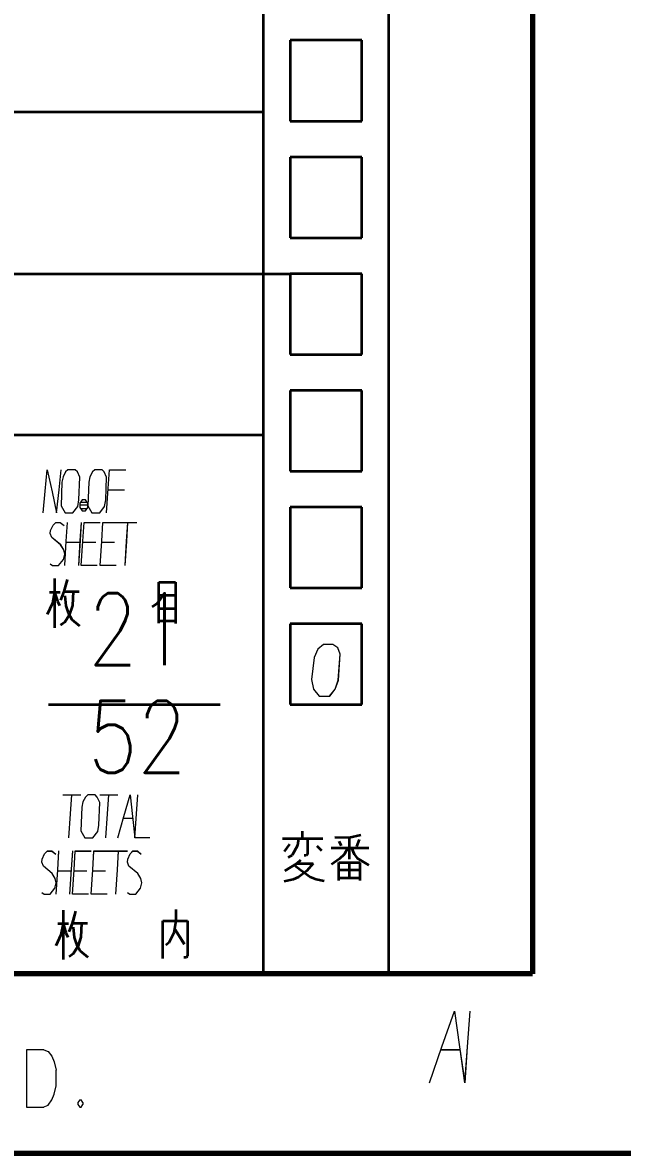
# Model space of a CAD drawing. Header units: millimetres. Extents: x 1333 to 104182, y -62616 to -5704.
# Drawn here: x 47114.5 to 47181.3, y -62590.8 to -62464.9 of the extents above; entities that cross this region are included whole.
import ezdxf
from ezdxf.enums import TextEntityAlignment as Align

# ---------------------------------------------------------------- set-up
doc = ezdxf.new("R2010")
doc.units = ezdxf.units.MM
doc.header["$LTSCALE"] = 0.5
for name, color, linetype in [('08', 1, 'Continuous'), ('11', 3, 'Continuous'), ('SHM_LABEL', 40, 'Continuous')]:
    doc.layers.add(name, color=color, linetype=linetype)
doc.styles.add('KAI', font='simplex.shx', dxfattribs={"width": 0.8, "bigfont": 'extfont.shx'})

# ---------------------------------------------------------------- blocks, each defined once
blk = doc.blocks.new('A$C32A078D3')
at = {"color": 7, "lineweight": 13}
for points in [[(-37.215, 5.774), (-38.183, 5.774), (-38.183, 2.574)], [(-37.215, 5.774), (-36.973, 5.67), (-36.765, 5.412), (-36.627, 5.103), (-36.523, 4.638)], [(-36.523, 3.761), (-36.523, 4.638)], [(-37.249, 2.574), (-36.973, 2.677), (-36.765, 2.986), (-36.627, 3.296), (-36.523, 3.761)], [(-38.183, 2.574), (-37.215, 2.574)], [(-35.209, 2.986), (-35.313, 2.832)], [(-35.313, 2.832), (-35.313, 2.728)], [(-35.313, 2.728), (-35.209, 2.574)], [(-35.209, 2.986), (-35.14, 2.986)], [(-35.209, 2.574), (-35.14, 2.574)], [(-35.036, 2.832), (-35.14, 2.986)], [(-35.14, 2.574), (-35.036, 2.728)], [(-35.036, 2.832), (-35.036, 2.728)]]:
    blk.add_lwpolyline(points, dxfattribs=at)
blk = doc.blocks.new('999')
at = {"color": 7, "lineweight": 70}
for p, q in [((75894.98, -10191.12), (75894.98, -11913.12)), ((75894.98, -11913.12), (73476.98, -11913.12)), ((75924.98, -11943.12), (73401.98, -11943.12))]:
    blk.add_line(p, q, dxfattribs=at)
at = {"color": 7, "lineweight": 35}
for p, q in [((75849.98, -11451.12), (75849.98, -11913.12)), ((75894.98, -11451.12), (75894.98, -11913.12)), ((75870.98, -11913.12), (75870.98, -11664.12)), ((75849.98, -11769.12), (75474.98, -11769.12)), ((75759.98, -11796.12), (75854.48, -11796.12)), ((75894.98, -11913.12), (75114.98, -11913.12))]:
    blk.add_line(p, q, dxfattribs=at)
at = {"color": 7, "lineweight": 35, "ltscale": 0.1}
for p, q in [((75866.48, -11757.12), (75854.48, -11757.12)), ((75854.48, -11770.62), (75866.48, -11770.62)), ((75866.48, -11776.62), (75854.48, -11776.62)), ((75854.48, -11790.12), (75866.48, -11790.12)), ((75866.48, -11796.12), (75854.48, -11796.12)), ((75854.48, -11809.62), (75866.48, -11809.62)), ((75866.48, -11815.62), (75854.48, -11815.62)), ((75854.48, -11829.12), (75866.48, -11829.12)), ((75866.48, -11835.12), (75854.48, -11835.12)), ((75854.48, -11848.62), (75866.48, -11848.62)), ((75866.48, -11854.62), (75854.48, -11854.62)), ((75854.48, -11868.12), (75866.48, -11868.12))]:
    blk.add_line(p, q, dxfattribs=at)
at = {"color": 7, "lineweight": 35, "ltscale": 0.1125}
for p, q in [((75854.48, -11757.12), (75854.48, -11770.62)), ((75866.48, -11770.62), (75866.48, -11757.12)), ((75854.48, -11776.62), (75854.48, -11790.12)), ((75866.48, -11790.12), (75866.48, -11776.62)), ((75854.48, -11796.12), (75854.48, -11809.62)), ((75866.48, -11809.62), (75866.48, -11796.12)), ((75854.48, -11815.62), (75854.48, -11829.12)), ((75866.48, -11829.12), (75866.48, -11815.62)), ((75854.48, -11835.12), (75854.48, -11848.62)), ((75866.48, -11848.62), (75866.48, -11835.12)), ((75854.48, -11854.62), (75854.48, -11868.12)), ((75866.48, -11868.12), (75866.48, -11854.62))]:
    blk.add_line(p, q, dxfattribs=at)
at = {"color": 7, "lineweight": 35, "ltscale": 0.375}
blk.add_line((75849.98, -11823.12), (75804.98, -11823.12), dxfattribs=at)
at = {"color": 7, "lineweight": 35, "ltscale": 0.068576}
for p, q in [((75815.15, -11847.08), (75815.15, -11855.31)), ((75816.55, -11902.48), (75816.55, -11910.71))]:
    blk.add_line(p, q, dxfattribs=at)
at = {"color": 7, "lineweight": 35, "ltscale": 0.017161}
blk.add_line((75817.24, -11847.25), (75816.71, -11849.24), dxfattribs=at)
at = {"color": 7, "lineweight": 35, "ltscale": 0.023145}
for p, q in [((75832.56, -11847.65), (75835.34, -11847.65)), ((75832.56, -11849.81), (75835.34, -11849.81)), ((75832.56, -11852.07), (75835.34, -11852.07)), ((75832.56, -11854.13), (75835.34, -11854.13))]:
    blk.add_line(p, q, dxfattribs=at)
at = {"color": 7, "lineweight": 35, "ltscale": 0.057181}
blk.add_line((75832.56, -11854.51), (75832.56, -11847.65), dxfattribs=at)
at = {"color": 7, "lineweight": 35, "ltscale": 0.057581}
blk.add_line((75835.34, -11847.65), (75835.34, -11854.56), dxfattribs=at)
at = {"color": 7, "lineweight": 35, "ltscale": 0.014966}
for p, q in [((75814.27, -11849.31), (75816.06, -11849.31)), ((75815.66, -11904.71), (75817.46, -11904.71))]:
    blk.add_line(p, q, dxfattribs=at)
at = {"color": 7, "lineweight": 35, "ltscale": 0.015843}
for p, q in [((75815.15, -11849.31), (75814.82, -11851.18)), ((75816.55, -11904.71), (75816.21, -11906.58))]:
    blk.add_line(p, q, dxfattribs=at)
at = {"color": 7, "lineweight": 35, "ltscale": 0.013344}
blk.add_line((75815.15, -11849.31), (75815.61, -11850.84), dxfattribs=at)
at = {"color": 7, "lineweight": 35, "ltscale": 0.012994}
blk.add_line((75816.71, -11849.24), (75816.11, -11850.68), dxfattribs=at)
at = {"color": 7, "lineweight": 35, "ltscale": 0.020947}
for p, q in [((75816.71, -11849.24), (75819.22, -11849.24)), ((75818.11, -11904.64), (75820.62, -11904.64))]:
    blk.add_line(p, q, dxfattribs=at)
at = {"color": 7, "lineweight": 35, "ltscale": 0.019431}
for p, q in [((75818.27, -11849.24), (75818.12, -11851.56)), ((75819.66, -11904.64), (75819.52, -11906.97))]:
    blk.add_line(p, q, dxfattribs=at)
at = {"color": 7, "lineweight": 35, "ltscale": 0.017255}
for p, q in [((75814.82, -11851.18), (75813.93, -11853.05)), ((75816.21, -11906.58), (75815.33, -11908.46))]:
    blk.add_line(p, q, dxfattribs=at)
at = {"color": 7, "lineweight": 35, "ltscale": 0.006882}
blk.add_line((75815.61, -11850.84), (75815.97, -11851.59), dxfattribs=at)
at = {"color": 7, "lineweight": 35, "ltscale": 0.014287}
blk.add_line((75816.83, -11849.93), (75817.02, -11851.64), dxfattribs=at)
at = {"color": 7, "lineweight": 35, "ltscale": 0.01408}
for p, q in [((75818.12, -11851.56), (75817.6, -11853.17)), ((75819.52, -11906.97), (75819, -11908.58))]:
    blk.add_line(p, q, dxfattribs=at)
at = {"color": 7, "lineweight": 35, "ltscale": 0.01189}
for p, q in [((75817.6, -11853.17), (75816.83, -11854.37)), ((75819, -11908.58), (75818.23, -11909.78))]:
    blk.add_line(p, q, dxfattribs=at)
at = {"color": 7, "lineweight": 35, "ltscale": 0.010301}
blk.add_line((75817.02, -11851.64), (75817.4, -11852.81), dxfattribs=at)
at = {"color": 7, "lineweight": 35, "ltscale": 0.010289}
for p, q in [((75817.4, -11852.81), (75818, -11853.89)), ((75818.8, -11908.22), (75819.4, -11909.3))]:
    blk.add_line(p, q, dxfattribs=at)
at = {"color": 7, "lineweight": 35, "ltscale": 0.006873}
for p, q in [((75816.83, -11854.37), (75816.16, -11854.85)), ((75818.23, -11909.78), (75817.56, -11910.26))]:
    blk.add_line(p, q, dxfattribs=at)
at = {"color": 7, "lineweight": 35, "ltscale": 0.013902}
for p, q in [((75818, -11853.89), (75819.3, -11854.95)), ((75819.4, -11909.3), (75820.69, -11910.35))]:
    blk.add_line(p, q, dxfattribs=at)
at = {"color": 7, "lineweight": 35, "ltscale": 0.239099}
blk.add_line((75814.11, -11868.12), (75842.8, -11868.12), dxfattribs=at)
at = {"color": 7, "lineweight": 35, "ltscale": 0.009991}
blk.add_line((75856.47, -11889.3), (75856.47, -11890.5), dxfattribs=at)
at = {"color": 7, "lineweight": 35, "ltscale": 0.05614}
blk.add_line((75853.2, -11890.5), (75859.93, -11890.5), dxfattribs=at)
at = {"color": 7, "lineweight": 35, "ltscale": 0.009805}
blk.add_line((75855.91, -11890.5), (75855.73, -11891.67), dxfattribs=at)
at = {"color": 7, "lineweight": 35, "ltscale": 0.021887}
blk.add_line((75857.4, -11890.5), (75857.4, -11893.13), dxfattribs=at)
at = {"color": 7, "lineweight": 35, "ltscale": 0.020081}
blk.add_line((75861.96, -11890.29), (75864.37, -11890.31), dxfattribs=at)
at = {"color": 7, "lineweight": 35, "ltscale": 0.007102}
blk.add_line((75862.61, -11890.93), (75863.03, -11891.67), dxfattribs=at)
at = {"color": 7, "lineweight": 35, "ltscale": 0.016395}
blk.add_line((75864.37, -11890.31), (75866.28, -11889.87), dxfattribs=at)
at = {"color": 7, "lineweight": 35, "ltscale": 0.030411}
blk.add_line((75864.37, -11890.31), (75864.37, -11893.96), dxfattribs=at)
at = {"color": 7, "lineweight": 35, "ltscale": 0.010417}
blk.add_line((75866, -11890.66), (75865.55, -11891.83), dxfattribs=at)
at = {"color": 7, "lineweight": 35, "ltscale": 0.012746}
blk.add_line((75854.36, -11891.42), (75853.48, -11892.67), dxfattribs=at)
at = {"color": 7, "lineweight": 35, "ltscale": 0.015649}
blk.add_line((75855.73, -11891.67), (75854.82, -11893.31), dxfattribs=at)
at = {"color": 7, "lineweight": 35, "ltscale": 0.002697}
blk.add_line((75857.4, -11893.13), (75857.17, -11893.36), dxfattribs=at)
at = {"color": 7, "lineweight": 35, "ltscale": 0.009348}
blk.add_line((75858.93, -11891.72), (75859.71, -11892.53), dxfattribs=at)
at = {"color": 7, "lineweight": 35, "ltscale": 0.052466}
blk.add_line((75861.32, -11892.07), (75867.62, -11892.07), dxfattribs=at)
at = {"color": 7, "lineweight": 35, "ltscale": 0.009038}
blk.add_line((75863.52, -11893.17), (75862.73, -11893.91), dxfattribs=at)
at = {"color": 7, "lineweight": 35, "ltscale": 0.010382}
blk.add_line((75864.12, -11892.07), (75863.52, -11893.17), dxfattribs=at)
at = {"color": 7, "lineweight": 35, "ltscale": 0.009279}
blk.add_line((75864.74, -11892.07), (75865.18, -11893.1), dxfattribs=at)
at = {"color": 7, "lineweight": 35, "ltscale": 0.007104}
blk.add_line((75865.18, -11893.1), (75865.7, -11893.76), dxfattribs=at)
at = {"color": 7, "lineweight": 35, "ltscale": 0.019419}
blk.add_line((75855.59, -11894.7), (75853.6, -11895.92), dxfattribs=at)
at = {"color": 7, "lineweight": 35, "ltscale": 0.006037}
blk.add_line((75854.82, -11893.31), (75854.18, -11893.66), dxfattribs=at)
at = {"color": 7, "lineweight": 35, "ltscale": 0.010855}
blk.add_line((75855.19, -11894.94), (75856.22, -11895.74), dxfattribs=at)
at = {"color": 7, "lineweight": 35, "ltscale": 0.007176}
blk.add_line((75856.24, -11894.14), (75855.59, -11894.7), dxfattribs=at)
at = {"color": 7, "lineweight": 35, "ltscale": 0.022864}
blk.add_line((75855.59, -11894.7), (75858.33, -11894.7), dxfattribs=at)
at = {"color": 7, "lineweight": 35, "ltscale": 0.002783}
blk.add_line((75857.17, -11893.36), (75856.84, -11893.36), dxfattribs=at)
at = {"color": 7, "lineweight": 35, "ltscale": 0.013402}
blk.add_line((75858.33, -11894.7), (75857.26, -11895.9), dxfattribs=at)
at = {"color": 7, "lineweight": 35, "ltscale": 0.013585}
blk.add_line((75862.73, -11893.91), (75861.4, -11894.84), dxfattribs=at)
at = {"color": 7, "lineweight": 35, "ltscale": 0.029175}
for p, q in [((75862.63, -11894.52), (75866.13, -11894.52)), ((75862.63, -11895.76), (75866.13, -11895.76)), ((75862.63, -11897.1), (75866.13, -11897.1))]:
    blk.add_line(p, q, dxfattribs=at)
at = {"color": 7, "lineweight": 35, "ltscale": 0.025122}
blk.add_line((75862.63, -11897.54), (75862.63, -11894.52), dxfattribs=at)
at = {"color": 7, "lineweight": 35, "ltscale": 0.021451}
blk.add_line((75864.4, -11897.1), (75864.4, -11894.52), dxfattribs=at)
at = {"color": 7, "lineweight": 35, "ltscale": 0.018758}
blk.add_line((75865.7, -11893.76), (75867.62, -11894.95), dxfattribs=at)
at = {"color": 7, "lineweight": 35, "ltscale": 0.024976}
blk.add_line((75866.13, -11894.52), (75866.13, -11897.52), dxfattribs=at)
at = {"color": 7, "lineweight": 35, "ltscale": 0.014416}
blk.add_line((75857.26, -11895.9), (75855.91, -11896.97), dxfattribs=at)
at = {"color": 7, "lineweight": 35, "ltscale": 0.01658}
blk.add_line((75856.22, -11895.74), (75857.82, -11896.92), dxfattribs=at)
at = {"color": 7, "lineweight": 35, "ltscale": 0.009177}
blk.add_line((75857.82, -11896.92), (75858.86, -11897.29), dxfattribs=at)
at = {"color": 7, "lineweight": 35, "ltscale": 0.012839}
blk.add_line((75854.97, -11897.34), (75853.48, -11897.71), dxfattribs=at)
at = {"color": 7, "lineweight": 35, "ltscale": 0.008354}
blk.add_line((75855.91, -11896.97), (75854.97, -11897.34), dxfattribs=at)
at = {"color": 7, "lineweight": 35, "ltscale": 0.011217}
blk.add_line((75858.86, -11897.29), (75860.18, -11897.56), dxfattribs=at)
at = {"color": 7, "lineweight": 35, "ltscale": 0.016013}
blk.add_line((75835.39, -11902.35), (75835.39, -11904.27), dxfattribs=at)
at = {"color": 7, "lineweight": 35, "ltscale": 0.017167}
blk.add_line((75818.63, -11902.65), (75818.11, -11904.64), dxfattribs=at)
at = {"color": 7, "lineweight": 35, "ltscale": 0.034058}
blk.add_line((75833.23, -11904.27), (75837.32, -11904.27), dxfattribs=at)
at = {"color": 7, "lineweight": 35, "ltscale": 0.052502}
blk.add_line((75833.23, -11910.57), (75833.23, -11904.27), dxfattribs=at)
at = {"color": 7, "lineweight": 35, "ltscale": 0.017097}
blk.add_line((75835.39, -11904.27), (75835.06, -11906.29), dxfattribs=at)
at = {"color": 7, "lineweight": 35, "ltscale": 0.048779}
blk.add_line((75837.32, -11904.27), (75837.32, -11910.12), dxfattribs=at)
at = {"color": 7, "lineweight": 35, "ltscale": 0.013341}
blk.add_line((75816.55, -11904.71), (75817, -11906.25), dxfattribs=at)
at = {"color": 7, "lineweight": 35, "ltscale": 0.006887}
blk.add_line((75817, -11906.25), (75817.36, -11906.99), dxfattribs=at)
at = {"color": 7, "lineweight": 35, "ltscale": 0.012989}
blk.add_line((75818.11, -11904.64), (75817.51, -11906.08), dxfattribs=at)
at = {"color": 7, "lineweight": 35, "ltscale": 0.014284}
blk.add_line((75818.23, -11905.34), (75818.42, -11907.04), dxfattribs=at)
at = {"color": 7, "lineweight": 35, "ltscale": 0.015369}
blk.add_line((75835.06, -11906.29), (75834.21, -11907.93), dxfattribs=at)
at = {"color": 7, "lineweight": 35, "ltscale": 0.025794}
blk.add_line((75835.18, -11905.54), (75836.82, -11908.17), dxfattribs=at)
at = {"color": 7, "lineweight": 35, "ltscale": 0.010304}
blk.add_line((75818.42, -11907.04), (75818.8, -11908.22), dxfattribs=at)
at = {"color": 7, "lineweight": 35, "ltscale": 0.005232}
blk.add_line((75834.21, -11907.93), (75833.71, -11908.3), dxfattribs=at)
at = {"color": 7, "lineweight": 35, "ltscale": 0.002398}
blk.add_line((75837.32, -11910.12), (75837.18, -11910.37), dxfattribs=at)
at = {"color": 7, "lineweight": 35, "ltscale": 0.003748}
blk.add_line((75837.18, -11910.37), (75836.73, -11910.37), dxfattribs=at)
at = {"color": 7, "lineweight": 35, "ltscale": 0.175}
blk.add_line((75849.98, -11913.12), (75870.98, -11913.12), dxfattribs=at)
at = {"color": 7, "lineweight": 13}
for points in [[(75813.24, -11836.08), (75813.58, -11832.48), (75813.92, -11828.88), (75814.73, -11832.57), (75815.48, -11836.08), (75815.89, -11832.21), (75816.23, -11828.88)], [(75823.84, -11836.08), (75824.11, -11832.03), (75824.31, -11828.88), (75827.03, -11828.88)], [(75824.11, -11832.21), (75826.83, -11832.21)], [(75819.49, -11834.28), (75820.58, -11834.28)], [(75820.71, -11834.82), (75819.35, -11834.82)], [(75819.49, -11835.36), (75820.58, -11835.36)], [(75814.41, -11844.6), (75814.81, -11844.87), (75815.82, -11844.87), (75816.63, -11843.88), (75816.83, -11842.98), (75816.7, -11842.26), (75816.16, -11841.45), (75814.68, -11840.19), (75814.41, -11839.56), (75814.48, -11839.02), (75814.88, -11838.12), (75815.35, -11837.67), (75816.09, -11837.67), (75816.76, -11838.21)], [(75816.83, -11844.87), (75817.1, -11840.82), (75817.3, -11837.67)], [(75819.59, -11837.67), (75819.39, -11840.73), (75819.12, -11844.87)], [(75822.28, -11844.87), (75819.59, -11844.87), (75819.86, -11840.82), (75820.06, -11837.67), (75822.75, -11837.67)], [(75825.44, -11844.87), (75822.75, -11844.87), (75823.02, -11840.82), (75823.22, -11837.67), (75825.91, -11837.67)], [(75825.91, -11837.67), (75828.86, -11837.67)], [(75826.92, -11844.87), (75827.18, -11840.82), (75827.39, -11837.67)], [(75817.1, -11841), (75819.39, -11841)], [(75819.86, -11841), (75822.01, -11841)], [(75823.02, -11841), (75825.17, -11841)], [(75816.52, -11883.21), (75819.53, -11883.21)], [(75817.55, -11890.41), (75817.82, -11886.36), (75818.03, -11883.21)], [(75822.68, -11883.21), (75825.7, -11883.21)], [(75823.71, -11890.41), (75823.98, -11886.36), (75824.19, -11883.21)], [(75825.7, -11890.41), (75826.72, -11886.81), (75827.75, -11883.21), (75828.16, -11886.81), (75828.57, -11890.41)], [(75831.04, -11890.41), (75828.57, -11890.41), (75828.85, -11886.36), (75829.05, -11883.21)], [(75826.66, -11887.08), (75828.16, -11887.08)], [(75813, -11899.52), (75813.4, -11899.79), (75814.4, -11899.79), (75815.2, -11898.8), (75815.4, -11897.9), (75815.26, -11897.18), (75814.73, -11896.37), (75813.27, -11895.11), (75813, -11894.48), (75813.07, -11893.94), (75813.47, -11893.04), (75813.93, -11892.59), (75814.67, -11892.59), (75815.33, -11893.13)], [(75815.4, -11899.79), (75815.66, -11895.74), (75815.86, -11892.59)], [(75818.12, -11892.59), (75817.92, -11895.65), (75817.66, -11899.79)], [(75820.78, -11899.79), (75818.12, -11899.79), (75818.39, -11895.74), (75818.59, -11892.59), (75821.25, -11892.59)], [(75823.91, -11899.79), (75821.25, -11899.79), (75821.52, -11895.74), (75821.72, -11892.59), (75824.38, -11892.59)], [(75824.38, -11892.59), (75827.3, -11892.59)], [(75825.37, -11899.79), (75825.64, -11895.74), (75825.84, -11892.59)], [(75827.3, -11899.52), (75827.7, -11899.79), (75828.7, -11899.79), (75829.5, -11898.8), (75829.7, -11897.9), (75829.56, -11897.18), (75829.03, -11896.37), (75827.57, -11895.11), (75827.3, -11894.48), (75827.37, -11893.94), (75827.77, -11893.04), (75828.23, -11892.59), (75828.97, -11892.59), (75829.63, -11893.13)], [(75815.66, -11895.92), (75817.92, -11895.92)], [(75818.39, -11895.92), (75820.52, -11895.92)], [(75821.52, -11895.92), (75823.64, -11895.92)], [(75877.74, -11931.34), (75879.84, -11925.34), (75881.95, -11919.34), (75882.79, -11925.34), (75883.64, -11931.34)], [(75884.48, -11919.34), (75884.06, -11925.34), (75883.64, -11931.34)], [(75879.7, -11925.79), (75882.79, -11925.79)]]:
    blk.add_lwpolyline(points, dxfattribs=at)
for points in [[(75818.2, -11836.08), (75819.01, -11835), (75819.22, -11833.92), (75819.35, -11830.14), (75818.95, -11829.24), (75818.61, -11828.88), (75817.38, -11828.88), (75816.98, -11829.24), (75816.57, -11830.05), (75816.36, -11830.95), (75816.23, -11834.91), (75816.91, -11836.08)], [(75822.68, -11836.08), (75823.5, -11835), (75823.7, -11833.92), (75823.84, -11830.14), (75823.43, -11829.24), (75823.09, -11828.88), (75821.87, -11828.88), (75821.46, -11829.24), (75821.05, -11830.05), (75820.85, -11830.95), (75820.71, -11834.91), (75821.39, -11836.08)], [(75819.76, -11835.72), (75820.31, -11835.72), (75820.71, -11835.18), (75820.71, -11834.46), (75820.31, -11833.92), (75819.76, -11833.92), (75819.35, -11834.46), (75819.35, -11835.18)], [(75861.09, -11866.73), (75862.02, -11865.54), (75862.54, -11864.03), (75862.85, -11859.71), (75862.43, -11858.63), (75861.6, -11858.09), (75860.05, -11858.09), (75859.12, -11858.84), (75858.5, -11860.25), (75858.08, -11863.92), (75858.39, -11865.54), (75859.33, -11866.73)], [(75821.52, -11890.41), (75822.34, -11889.33), (75822.55, -11888.25), (75822.68, -11884.47), (75822.27, -11883.57), (75821.93, -11883.21), (75820.7, -11883.21), (75820.29, -11883.57), (75819.87, -11884.38), (75819.67, -11885.28), (75819.53, -11889.24), (75820.22, -11890.41)]]:
    blk.add_lwpolyline(points, close=True, dxfattribs=at)

msp = doc.modelspace()

# ---------------------------------------------------------------- linework, layer by layer
at = {"color": 7, "lineweight": 70}
for p, q in [((47171.32, -61422.825), (47171.32, -62570.825)), ((47171.32, -62570.825), (45559.32, -62570.825)), ((47191.32, -62590.825), (45509.32, -62590.825))]:
    msp.add_line(p, q, dxfattribs=at)
at = {"color": 7, "lineweight": 35}
for p, q in [((47141.32, -62262.825), (47141.32, -62570.825)), ((47171.32, -62262.825), (47171.32, -62570.825)), ((47155.32, -62570.825), (47155.32, -62404.825)), ((47171.32, -62570.825), (46651.32, -62570.825))]:
    msp.add_line(p, q, dxfattribs=at)
at = {"color": 7, "lineweight": 35, "ltscale": 0.1125}
for p, q in [((47144.32, -62492.825), (47144.32, -62501.825)), ((47152.32, -62501.825), (47152.32, -62492.825)), ((47144.32, -62505.825), (47144.32, -62514.825)), ((47152.32, -62514.825), (47152.32, -62505.825)), ((47144.32, -62518.825), (47144.32, -62527.825)), ((47152.32, -62527.825), (47152.32, -62518.825)), ((47144.32, -62531.825), (47144.32, -62540.825)), ((47152.32, -62540.825), (47152.32, -62531.825))]:
    msp.add_line(p, q, dxfattribs=at)
at = {"color": 7, "lineweight": 35, "ltscale": 0.1}
for p, q in [((47144.32, -62501.825), (47152.32, -62501.825)), ((47152.32, -62505.825), (47144.32, -62505.825)), ((47144.32, -62514.825), (47152.32, -62514.825)), ((47152.32, -62518.825), (47144.32, -62518.825)), ((47144.32, -62527.825), (47152.32, -62527.825)), ((47152.32, -62531.825), (47144.32, -62531.825)), ((47144.32, -62540.825), (47152.32, -62540.825))]:
    msp.add_line(p, q, dxfattribs=at)
at = {"color": 7, "lineweight": 35, "ltscale": 0.375}
msp.add_line((47141.32, -62510.825), (47111.32, -62510.825), dxfattribs=at)
at = {"color": 7, "lineweight": 35, "ltscale": 0.068576}
for p, q in [((47118.104, -62526.796), (47118.104, -62532.283)), ((47119.035, -62563.733), (47119.035, -62569.219))]:
    msp.add_line(p, q, dxfattribs=at)
at = {"color": 7, "lineweight": 35, "ltscale": 0.017161}
msp.add_line((47119.492, -62526.909), (47119.141, -62528.236), dxfattribs=at)
at = {"color": 7, "lineweight": 35, "ltscale": 0.014966}
for p, q in [((47117.513, -62528.284), (47118.71, -62528.284)), ((47118.444, -62565.221), (47119.641, -62565.221))]:
    msp.add_line(p, q, dxfattribs=at)
at = {"color": 7, "lineweight": 35, "ltscale": 0.015843}
for p, q in [((47118.104, -62528.284), (47117.88, -62529.532)), ((47119.035, -62565.221), (47118.811, -62566.468))]:
    msp.add_line(p, q, dxfattribs=at)
at = {"color": 7, "lineweight": 35, "ltscale": 0.013344}
msp.add_line((47118.104, -62528.284), (47118.407, -62529.308), dxfattribs=at)
at = {"color": 7, "lineweight": 35, "ltscale": 0.012994}
msp.add_line((47119.141, -62528.236), (47118.742, -62529.196), dxfattribs=at)
at = {"color": 7, "lineweight": 35, "ltscale": 0.020947}
for p, q in [((47119.141, -62528.236), (47120.817, -62528.236)), ((47120.072, -62565.173), (47121.748, -62565.173))]:
    msp.add_line(p, q, dxfattribs=at)
at = {"color": 7, "lineweight": 35, "ltscale": 0.019431}
for p, q in [((47120.178, -62528.236), (47120.083, -62529.787)), ((47121.109, -62565.173), (47121.013, -62566.724))]:
    msp.add_line(p, q, dxfattribs=at)
at = {"color": 7, "lineweight": 35, "ltscale": 0.023145}
for p, q in [((47129.707, -62527.18), (47131.558, -62527.18)), ((47129.707, -62528.62), (47131.558, -62528.62)), ((47129.707, -62530.123), (47131.558, -62530.123)), ((47129.707, -62531.499), (47131.558, -62531.499))]:
    msp.add_line(p, q, dxfattribs=at)
at = {"color": 7, "lineweight": 35, "ltscale": 0.057181}
msp.add_line((47129.707, -62531.755), (47129.707, -62527.18), dxfattribs=at)
at = {"color": 7, "lineweight": 35, "ltscale": 0.057581}
msp.add_line((47131.558, -62527.18), (47131.558, -62531.787), dxfattribs=at)
at = {"color": 7, "lineweight": 35, "ltscale": 0.017255}
for p, q in [((47117.88, -62529.532), (47117.29, -62530.779)), ((47118.811, -62566.468), (47118.22, -62567.716))]:
    msp.add_line(p, q, dxfattribs=at)
at = {"color": 7, "lineweight": 35, "ltscale": 0.006882}
msp.add_line((47118.407, -62529.308), (47118.646, -62529.804), dxfattribs=at)
at = {"color": 7, "lineweight": 35, "ltscale": 0.014287}
msp.add_line((47119.221, -62528.7), (47119.349, -62529.836), dxfattribs=at)
at = {"color": 7, "lineweight": 35, "ltscale": 0.01189}
for p, q in [((47119.737, -62530.859), (47119.221, -62531.659)), ((47120.667, -62567.796), (47120.152, -62568.596))]:
    msp.add_line(p, q, dxfattribs=at)
at = {"color": 7, "lineweight": 35, "ltscale": 0.010301}
msp.add_line((47119.349, -62529.836), (47119.604, -62530.619), dxfattribs=at)
at = {"color": 7, "lineweight": 35, "ltscale": 0.010289}
for p, q in [((47119.604, -62530.619), (47120.003, -62531.339)), ((47120.535, -62567.556), (47120.934, -62568.276))]:
    msp.add_line(p, q, dxfattribs=at)
at = {"color": 7, "lineweight": 35, "ltscale": 0.01408}
for p, q in [((47120.083, -62529.787), (47119.737, -62530.859)), ((47121.013, -62566.724), (47120.667, -62567.796))]:
    msp.add_line(p, q, dxfattribs=at)
at = {"color": 7, "lineweight": 35, "ltscale": 0.006873}
for p, q in [((47119.221, -62531.659), (47118.774, -62531.979)), ((47120.152, -62568.596), (47119.705, -62568.915))]:
    msp.add_line(p, q, dxfattribs=at)
at = {"color": 7, "lineweight": 35, "ltscale": 0.013902}
for p, q in [((47120.003, -62531.339), (47120.865, -62532.043)), ((47120.934, -62568.276), (47121.795, -62568.979))]:
    msp.add_line(p, q, dxfattribs=at)
at = {"color": 7, "lineweight": 35, "ltscale": 0.239099}
msp.add_line((47117.409, -62540.825), (47136.537, -62540.825), dxfattribs=at)
at = {"color": 7, "lineweight": 35, "ltscale": 0.05614}
msp.add_line((47143.466, -62555.748), (47147.958, -62555.748), dxfattribs=at)
at = {"color": 7, "lineweight": 35, "ltscale": 0.009805}
msp.add_line((47145.272, -62555.748), (47145.155, -62556.523), dxfattribs=at)
at = {"color": 7, "lineweight": 35, "ltscale": 0.009991}
msp.add_line((47145.647, -62554.948), (47145.647, -62555.748), dxfattribs=at)
at = {"color": 7, "lineweight": 35, "ltscale": 0.021887}
msp.add_line((47146.269, -62555.748), (47146.269, -62557.499), dxfattribs=at)
at = {"color": 7, "lineweight": 35, "ltscale": 0.020081}
msp.add_line((47149.306, -62555.607), (47150.913, -62555.618), dxfattribs=at)
at = {"color": 7, "lineweight": 35, "ltscale": 0.007102}
msp.add_line((47149.74, -62556.03), (47150.021, -62556.523), dxfattribs=at)
at = {"color": 7, "lineweight": 35, "ltscale": 0.016395}
msp.add_line((47150.913, -62555.618), (47152.191, -62555.325), dxfattribs=at)
at = {"color": 7, "lineweight": 35, "ltscale": 0.030411}
msp.add_line((47150.913, -62555.618), (47150.913, -62558.051), dxfattribs=at)
at = {"color": 7, "lineweight": 35, "ltscale": 0.010417}
msp.add_line((47152.003, -62555.853), (47151.699, -62556.629), dxfattribs=at)
at = {"color": 7, "lineweight": 35, "ltscale": 0.012746}
msp.add_line((47144.24, -62556.359), (47143.654, -62557.193), dxfattribs=at)
at = {"color": 7, "lineweight": 35, "ltscale": 0.015649}
msp.add_line((47145.155, -62556.523), (47144.544, -62557.616), dxfattribs=at)
at = {"color": 7, "lineweight": 35, "ltscale": 0.009348}
msp.add_line((47147.289, -62556.558), (47147.805, -62557.099), dxfattribs=at)
at = {"color": 7, "lineweight": 35, "ltscale": 0.052466}
msp.add_line((47148.884, -62556.794), (47153.082, -62556.794), dxfattribs=at)
at = {"color": 7, "lineweight": 35, "ltscale": 0.010382}
msp.add_line((47150.749, -62556.794), (47150.35, -62557.522), dxfattribs=at)
at = {"color": 7, "lineweight": 35, "ltscale": 0.009279}
msp.add_line((47151.159, -62556.794), (47151.453, -62557.475), dxfattribs=at)
at = {"color": 7, "lineweight": 35, "ltscale": 0.019419}
msp.add_line((47145.061, -62558.545), (47143.736, -62559.356), dxfattribs=at)
at = {"color": 7, "lineweight": 35, "ltscale": 0.006037}
msp.add_line((47144.544, -62557.616), (47144.123, -62557.851), dxfattribs=at)
at = {"color": 7, "lineweight": 35, "ltscale": 0.007176}
msp.add_line((47145.495, -62558.169), (47145.061, -62558.545), dxfattribs=at)
at = {"color": 7, "lineweight": 35, "ltscale": 0.022864}
msp.add_line((47145.061, -62558.545), (47146.89, -62558.545), dxfattribs=at)
at = {"color": 7, "lineweight": 35, "ltscale": 0.002783}
msp.add_line((47146.117, -62557.651), (47145.894, -62557.651), dxfattribs=at)
at = {"color": 7, "lineweight": 35, "ltscale": 0.002697}
msp.add_line((47146.269, -62557.499), (47146.117, -62557.651), dxfattribs=at)
at = {"color": 7, "lineweight": 35, "ltscale": 0.013402}
msp.add_line((47146.89, -62558.545), (47146.175, -62559.344), dxfattribs=at)
at = {"color": 7, "lineweight": 35, "ltscale": 0.013585}
msp.add_line((47149.822, -62558.016), (47148.931, -62558.639), dxfattribs=at)
at = {"color": 7, "lineweight": 35, "ltscale": 0.029175}
for p, q in [((47149.751, -62558.427), (47152.085, -62558.427)), ((47149.751, -62559.25), (47152.085, -62559.25)), ((47149.751, -62560.143), (47152.085, -62560.143))]:
    msp.add_line(p, q, dxfattribs=at)
at = {"color": 7, "lineweight": 35, "ltscale": 0.025122}
msp.add_line((47149.751, -62560.437), (47149.751, -62558.427), dxfattribs=at)
at = {"color": 7, "lineweight": 35, "ltscale": 0.009038}
msp.add_line((47150.35, -62557.522), (47149.822, -62558.016), dxfattribs=at)
at = {"color": 7, "lineweight": 35, "ltscale": 0.021451}
msp.add_line((47150.936, -62560.143), (47150.936, -62558.427), dxfattribs=at)
at = {"color": 7, "lineweight": 35, "ltscale": 0.007104}
msp.add_line((47151.453, -62557.475), (47151.804, -62557.922), dxfattribs=at)
at = {"color": 7, "lineweight": 35, "ltscale": 0.018758}
msp.add_line((47151.804, -62557.922), (47153.082, -62558.709), dxfattribs=at)
at = {"color": 7, "lineweight": 35, "ltscale": 0.024976}
msp.add_line((47152.085, -62558.427), (47152.085, -62560.425), dxfattribs=at)
at = {"color": 7, "lineweight": 35, "ltscale": 0.010855}
msp.add_line((47144.796, -62558.706), (47145.483, -62559.238), dxfattribs=at)
at = {"color": 7, "lineweight": 35, "ltscale": 0.014416}
msp.add_line((47146.175, -62559.344), (47145.272, -62560.061), dxfattribs=at)
at = {"color": 7, "lineweight": 35, "ltscale": 0.01658}
msp.add_line((47145.483, -62559.238), (47146.55, -62560.025), dxfattribs=at)
at = {"color": 7, "lineweight": 35, "ltscale": 0.012839}
msp.add_line((47144.651, -62560.308), (47143.654, -62560.554), dxfattribs=at)
at = {"color": 7, "lineweight": 35, "ltscale": 0.008354}
msp.add_line((47145.272, -62560.061), (47144.651, -62560.308), dxfattribs=at)
at = {"color": 7, "lineweight": 35, "ltscale": 0.009177}
msp.add_line((47146.55, -62560.025), (47147.242, -62560.272), dxfattribs=at)
at = {"color": 7, "lineweight": 35, "ltscale": 0.011217}
msp.add_line((47147.242, -62560.272), (47148.122, -62560.449), dxfattribs=at)
at = {"color": 7, "lineweight": 35, "ltscale": 0.016013}
msp.add_line((47131.593, -62563.642), (47131.593, -62564.923), dxfattribs=at)
at = {"color": 7, "lineweight": 35, "ltscale": 0.017167}
msp.add_line((47120.423, -62563.845), (47120.072, -62565.173), dxfattribs=at)
at = {"color": 7, "lineweight": 35, "ltscale": 0.013341}
msp.add_line((47119.035, -62565.221), (47119.337, -62566.244), dxfattribs=at)
at = {"color": 7, "lineweight": 35, "ltscale": 0.012989}
msp.add_line((47120.072, -62565.173), (47119.673, -62566.132), dxfattribs=at)
at = {"color": 7, "lineweight": 35, "ltscale": 0.014284}
msp.add_line((47120.152, -62565.637), (47120.28, -62566.772), dxfattribs=at)
at = {"color": 7, "lineweight": 35, "ltscale": 0.034058}
msp.add_line((47130.157, -62564.923), (47132.881, -62564.923), dxfattribs=at)
at = {"color": 7, "lineweight": 35, "ltscale": 0.052502}
msp.add_line((47130.157, -62569.123), (47130.157, -62564.923), dxfattribs=at)
at = {"color": 7, "lineweight": 35, "ltscale": 0.017097}
msp.add_line((47131.593, -62564.923), (47131.375, -62566.273), dxfattribs=at)
at = {"color": 7, "lineweight": 35, "ltscale": 0.025794}
msp.add_line((47131.457, -62565.771), (47132.544, -62567.524), dxfattribs=at)
at = {"color": 7, "lineweight": 35, "ltscale": 0.048779}
msp.add_line((47132.881, -62564.923), (47132.881, -62568.825), dxfattribs=at)
at = {"color": 7, "lineweight": 35, "ltscale": 0.006887}
msp.add_line((47119.337, -62566.244), (47119.578, -62566.74), dxfattribs=at)
at = {"color": 7, "lineweight": 35, "ltscale": 0.010304}
msp.add_line((47120.28, -62566.772), (47120.535, -62567.556), dxfattribs=at)
at = {"color": 7, "lineweight": 35, "ltscale": 0.005232}
msp.add_line((47130.811, -62567.366), (47130.474, -62567.614), dxfattribs=at)
at = {"color": 7, "lineweight": 35, "ltscale": 0.015369}
msp.add_line((47131.375, -62566.273), (47130.811, -62567.366), dxfattribs=at)
at = {"color": 7, "lineweight": 35, "ltscale": 0.003748}
msp.add_line((47132.786, -62568.992), (47132.486, -62568.992), dxfattribs=at)
at = {"color": 7, "lineweight": 35, "ltscale": 0.002398}
msp.add_line((47132.881, -62568.825), (47132.786, -62568.992), dxfattribs=at)
at = {"color": 7, "lineweight": 35, "ltscale": 0.175}
msp.add_line((47141.32, -62570.825), (47155.32, -62570.825), dxfattribs=at)
at = {"color": 3}
msp.add_lwpolyline([(45509.32, -61402.825), (47191.32, -61402.825), (47191.32, -62590.825), (45509.32, -62590.825)], close=True, dxfattribs=at)
at = {"color": 7, "lineweight": 13}
for points in [[(47116.827, -62519.467), (47117.053, -62517.067), (47117.28, -62514.667), (47117.823, -62517.127), (47118.322, -62519.467), (47118.593, -62516.887), (47118.82, -62514.667)], [(47123.893, -62519.467), (47124.075, -62516.767), (47124.211, -62514.667), (47126.023, -62514.667)], [(47124.075, -62516.887), (47125.887, -62516.887)], [(47120.994, -62518.267), (47121.719, -62518.267)], [(47121.81, -62518.627), (47120.904, -62518.627)], [(47120.994, -62518.987), (47121.719, -62518.987)], [(47117.608, -62525.145), (47117.877, -62525.325), (47118.549, -62525.325), (47119.087, -62524.665), (47119.221, -62524.065), (47119.132, -62523.585), (47118.773, -62523.045), (47117.787, -62522.205), (47117.608, -62521.785), (47117.653, -62521.425), (47117.922, -62520.825), (47118.235, -62520.525), (47118.728, -62520.525), (47119.177, -62520.885)], [(47119.221, -62525.325), (47119.401, -62522.625), (47119.535, -62520.525)], [(47121.059, -62520.525), (47120.925, -62522.565), (47120.745, -62525.325)], [(47122.852, -62525.325), (47121.059, -62525.325), (47121.238, -62522.625), (47121.373, -62520.525), (47123.166, -62520.525)], [(47124.958, -62525.325), (47123.166, -62525.325), (47123.345, -62522.625), (47123.479, -62520.525), (47125.272, -62520.525)], [(47125.272, -62520.525), (47127.244, -62520.525)], [(47125.944, -62525.325), (47126.124, -62522.625), (47126.258, -62520.525)], [(47119.401, -62522.745), (47120.925, -62522.745)], [(47121.238, -62522.745), (47122.673, -62522.745)], [(47123.345, -62522.745), (47124.779, -62522.745)], [(47119.014, -62550.887), (47121.023, -62550.887)], [(47119.699, -62555.687), (47119.881, -62552.987), (47120.018, -62550.887)], [(47123.123, -62550.887), (47125.132, -62550.887)], [(47123.808, -62555.687), (47123.991, -62552.987), (47124.128, -62550.887)], [(47125.132, -62555.687), (47125.817, -62553.287), (47126.502, -62550.887), (47126.776, -62553.287), (47127.05, -62555.687)], [(47128.694, -62555.687), (47127.05, -62555.687), (47127.232, -62552.987), (47127.37, -62550.887)], [(47125.771, -62553.467), (47126.776, -62553.467)], [(47116.67, -62561.756), (47116.936, -62561.936), (47117.601, -62561.936), (47118.133, -62561.276), (47118.266, -62560.676), (47118.177, -62560.196), (47117.823, -62559.656), (47116.847, -62558.816), (47116.67, -62558.396), (47116.714, -62558.036), (47116.98, -62557.436), (47117.291, -62557.136), (47117.778, -62557.136), (47118.222, -62557.496)], [(47118.266, -62561.936), (47118.443, -62559.236), (47118.577, -62557.136)], [(47120.084, -62557.136), (47119.951, -62559.176), (47119.774, -62561.936)], [(47121.858, -62561.936), (47120.084, -62561.936), (47120.261, -62559.236), (47120.395, -62557.136), (47122.168, -62557.136)], [(47123.942, -62561.936), (47122.168, -62561.936), (47122.345, -62559.236), (47122.479, -62557.136), (47124.252, -62557.136)], [(47124.252, -62557.136), (47126.203, -62557.136)], [(47124.917, -62561.936), (47125.094, -62559.236), (47125.228, -62557.136)], [(47126.203, -62561.756), (47126.469, -62561.936), (47127.134, -62561.936), (47127.666, -62561.276), (47127.799, -62560.676), (47127.711, -62560.196), (47127.356, -62559.656), (47126.38, -62558.816), (47126.203, -62558.396), (47126.247, -62558.036), (47126.513, -62557.436), (47126.824, -62557.136), (47127.312, -62557.136), (47127.755, -62557.496)], [(47118.443, -62559.356), (47119.951, -62559.356)], [(47120.261, -62559.356), (47121.68, -62559.356)], [(47122.345, -62559.356), (47123.764, -62559.356)], [(47159.827, -62582.969), (47161.231, -62578.969), (47162.635, -62574.969), (47163.196, -62578.969), (47163.758, -62582.969)], [(47164.319, -62574.969), (47164.039, -62578.969), (47163.758, -62582.969)], [(47161.137, -62579.269), (47163.196, -62579.269)]]:
    msp.add_lwpolyline(points, dxfattribs=at)
for points in [[(47120.134, -62519.467), (47120.677, -62518.747), (47120.813, -62518.027), (47120.904, -62515.507), (47120.632, -62514.907), (47120.405, -62514.667), (47119.59, -62514.667), (47119.318, -62514.907), (47119.046, -62515.447), (47118.91, -62516.047), (47118.82, -62518.687), (47119.273, -62519.467)], [(47123.123, -62519.467), (47123.667, -62518.747), (47123.803, -62518.027), (47123.893, -62515.507), (47123.622, -62514.907), (47123.395, -62514.667), (47122.58, -62514.667), (47122.308, -62514.907), (47122.036, -62515.447), (47121.9, -62516.047), (47121.81, -62518.687), (47122.263, -62519.467)], [(47121.175, -62519.227), (47121.538, -62519.227), (47121.81, -62518.867), (47121.81, -62518.387), (47121.538, -62518.027), (47121.175, -62518.027), (47120.904, -62518.387), (47120.904, -62518.867)], [(47148.725, -62539.897), (47149.346, -62539.105), (47149.692, -62538.097), (47149.899, -62535.217), (47149.623, -62534.497), (47149.07, -62534.137), (47148.034, -62534.137), (47147.413, -62534.641), (47146.999, -62535.577), (47146.723, -62538.025), (47146.93, -62539.105), (47147.551, -62539.897)], [(47122.347, -62555.687), (47122.895, -62554.967), (47123.032, -62554.247), (47123.123, -62551.727), (47122.849, -62551.127), (47122.621, -62550.887), (47121.799, -62550.887), (47121.525, -62551.127), (47121.251, -62551.667), (47121.114, -62552.267), (47121.023, -62554.907), (47121.479, -62555.687)]]:
    msp.add_lwpolyline(points, close=True, dxfattribs=at)
at = {"layer": '11'}
msp.add_lwpolyline([(45509.32, -61402.825), (47191.32, -61402.825), (47191.32, -62590.825), (45509.32, -62590.825)], close=True, dxfattribs=at)

# ---------------------------------------------------------------- block references
at = {"xscale": 2, "yscale": 2, "zscale": 2}
msp.add_blockref('A$C32A078D3', (47191.32, -62590.825), dxfattribs=at)
at = {"layer": '08', "color": 55, "xscale": 0.6666666666860692, "yscale": 0.6666666666642413, "zscale": 0.6666666666666666}
msp.add_blockref('999', (-3425.332, -54628.745), dxfattribs=at)

# ---------------------------------------------------------------- texts
at = {"layer": 'SHM_LABEL', "style": 'KAI', "width": 0.8}
for s, p in [('21', (47127.32, -62538.825)), ('52', (47127.32, -62550.825))]:
    msp.add_text(s, height=8, dxfattribs=at).set_placement(p, align=Align.BOTTOM_CENTER)

doc.saveas('drawing.dxf')
